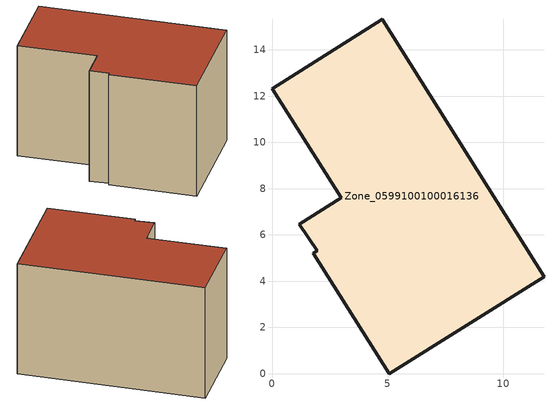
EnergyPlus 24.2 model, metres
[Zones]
Zone_0599100100016136
 floor ground (C_G): 11.75,4.2 5.07,0 1.78,5.21 1.95,5.31 1.17,6.46 3,7.61 0,12.32 4.76,15.32 z0
 wall outside (C_F): 5.07,0 11.75,4.2 4.76,15.32 0,12.32 3,7.61 1.17,6.46 1.95,5.31 1.78,5.21 5.07,0 z0:8.53
 roof outside (C_R): 1.17,6.46 1.95,5.31 1.78,5.21 5.07,0 11.75,4.2 4.76,15.32 0,12.32 3,7.61 z8.53
[BUILDING]
Pand.0599100100016136: North Axis=0; Terrain=City; Loads Convergence Tolerance Value=0.04; Temperature Convergence Tolerance Value=0.4; Solar Distribution=FullExterior; Maximum Number of Warmup Days=25; Minimum Number of Warmup Days=1
[Site:Location]
Rotterdam.The.Hague.AP_ZH_NLD Design_Conditions: Latitude=51.96; Longitude=4.45; Time Zone=1; Elevation=-4.5
[SITE:GROUNDTEMPERATURE:BUILDINGSURFACE]
18, 18, 18, 18, 18, 18, 18, 18, 18, 18, 18, 18
[MATERIAL] Thermal Absorptance=0.9; Solar Absorptance=0.7; Visible Absorptance=0.7
Name | Roughness | Thickness | Conductivity | Density | Specific Heat
G.TC.2015-2018 | MediumSmooth | 0.15 | 0.0428571 | 540 | 1210
F.TC.2015-2018 | Rough | 0.3 | 0.0666667 | 1920 | 840
R.TC.2015-2018 | MediumRough | 0.2 | 0.0333333 | 1500 | 1000
[CONSTRUCTION]
C_G: G.TC.2015-2018
C_F: F.TC.2015-2018
C_R: R.TC.2015-2018
[ZONE]
Zone_0599100100016136: Type=1; Multiplier=1; Ceiling Height=Autocalculate; Volume=Autocalculate; Floor Area=autocalculate; Part of Total Floor Area=Yes
[ZONEINFILTRATION:DESIGNFLOWRATE]
Infil_Zone_0599100100016136: Zone or ZoneList or Space or SpaceList=Zone_0599100100016136; Schedule=AlwaysOn; Design Flow Rate Calculation Method=Flow/Area; Flow Rate per Floor Area=0.0015; Constant Term Coefficient=1; Temperature Term Coefficient=0; Velocity Term Coefficient=0; Velocity Squared Term Coefficient=0
[HVACTEMPLATE:ZONE:IDEALLOADSAIRSYSTEM]
Zone_0599100100016136: Maximum Heating Supply Air Temperature=50; Minimum Cooling Supply Air Temperature=13; Maximum Heating Supply Air Humidity Ratio=0.0156; Minimum Cooling Supply Air Humidity Ratio=0.0077; Heating Limit=NoLimit; Cooling Limit=NoLimit; Dehumidification Control Type=ConstantSensibleHeatRatio; Cooling Sensible Heat Ratio=0.7; Dehumidification Setpoint=60; Humidification Control Type=None; Humidification Setpoint=30; Outdoor Air Method=None; Outdoor Air Flow Rate per Person=0.00944; Outdoor Air Flow Rate per Zone Floor Area=0; Outdoor Air Flow Rate per Zone=0; Demand Controlled Ventilation Type=None; Outdoor Air Economizer Type=NoEconomizer; Heat Recovery Type=None; Sensible Heat Recovery Effectiveness=0.7; Latent Heat Recovery Effectiveness=0.65
[ZONECONTROL:THERMOSTAT]
ThermostatControl_Zone_0599100100016136: Zone or ZoneList=Zone_0599100100016136; Control Type Schedule=DualSetpointControlType; Control 1=Thermostat_Zone_0599100100016136; Temperature Difference Between Cutout And Setpoint=0
[THERMOSTATSETPOINT:DUALSETPOINT]
Thermostat_Zone_0599100100016136: Heating Setpoint Temperature Schedule=HeatingSetpoint_Zone_0599100100016136; Cooling Setpoint Temperature Schedule=CoolingSetpoint_Zone_0599100100016136
[SCHEDULE:COMPACT]
HeatingSetpoint_Zone_0599100100016136: Through: 12/31, For: AllDays, Until: 24:00, 21
CoolingSetpoint_Zone_0599100100016136: Through: 12/31, For: AllDays, Until: 24:00, 24
DualSetpointControlType: Through: 12/31, For: AllDays, Until: 24:00, 4
AlwaysOn: Through: 12/31, For: AllDays, Until: 24:00, 1
